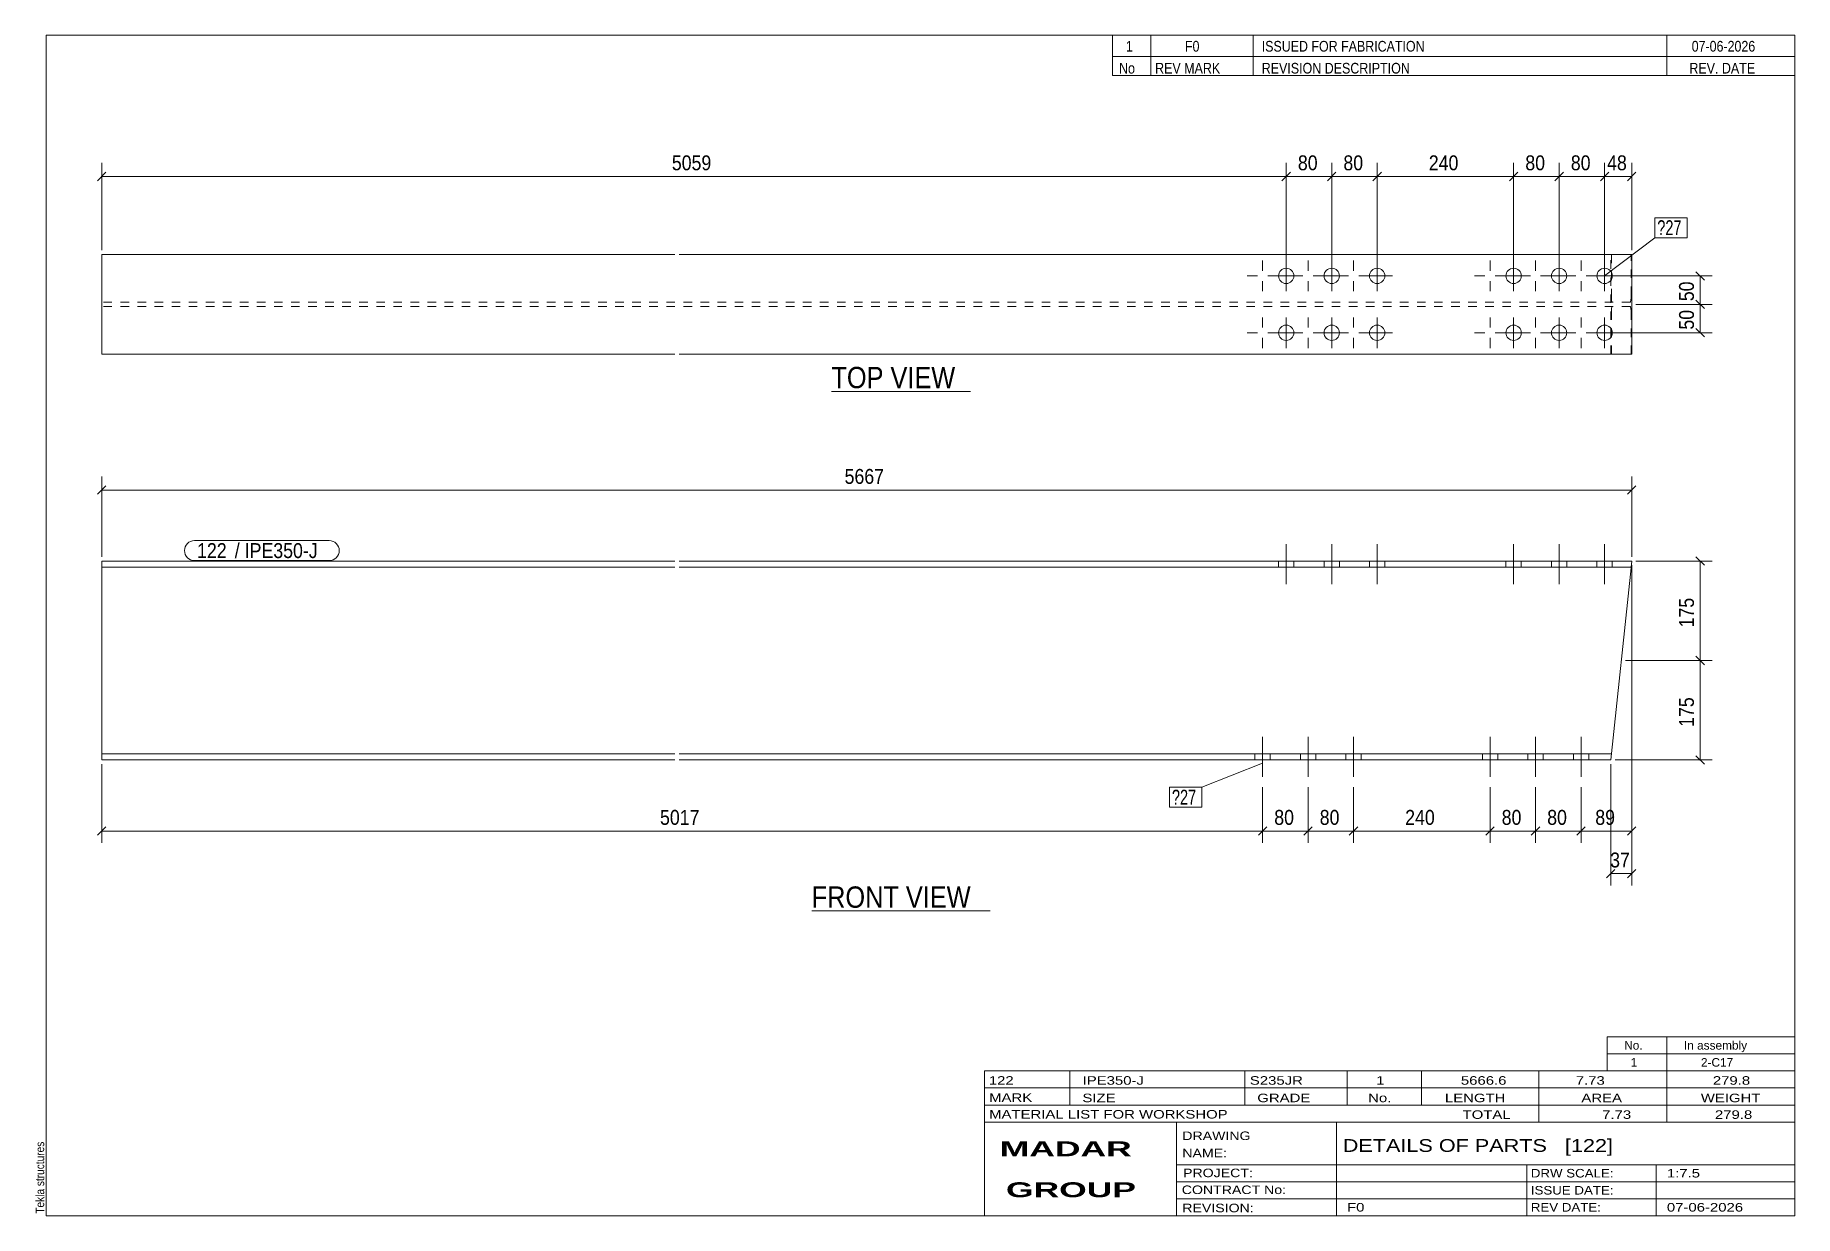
# Model space of a CAD drawing. Header units: millimetres. Extents: x 2 to 415, y 5 to 282.
import ezdxf

# ---------------------------------------------------------------- set-up
doc = ezdxf.new("R2010")
doc.units = ezdxf.units.MM
doc.linetypes.add('XKITLINE00', pattern=[0])
doc.linetypes.add('XKITLINE02', pattern=[4, 2, -2])
for name, color, linetype, lineweight in [('Bolt', 3, 'Continuous', 0), ('BoltMark', 7, 'Continuous', 0), ('Dimensions', 7, 'Continuous', 0), ('DrawingSheet', 5, 'Continuous', 0), ('OtherObjectType', 7, 'Continuous', 0), ('Part', 2, 'Continuous', 0), ('PartMark', 7, 'Continuous', 0)]:
    doc.layers.add(name, color=color, linetype=linetype, lineweight=lineweight)
doc.styles.add('ARIAL', font='ARIAL.TTF')
doc.styles.add('ARIAL_BOLD', font='ARIALBD.TTF')
doc.styles.add('ARIAL_NARROW', font='ARIALN.TTF')

# ---------------------------------------------------------------- blocks, each defined once
blk = doc.blocks.new('*A1')
at = {"layer": 'Bolt', "color": 3, "linetype": 'XKITLINE00', "lineweight": 0}
for p, q in [((290.2, 117.35), (290.2, 108.02)), ((290.2, 117.35), (290.2, 108.02)), ((300.87, 117.35), (300.87, 108.02)), ((300.87, 117.35), (300.87, 108.02)), ((311.53, 117.35), (311.53, 108.02)), ((311.53, 117.35), (311.53, 108.02)), ((343.53, 117.35), (343.53, 108.02)), ((343.53, 117.35), (343.53, 108.02)), ((354.2, 117.35), (354.2, 108.02)), ((354.2, 117.35), (354.2, 108.02)), ((364.87, 117.35), (364.87, 108.02)), ((364.87, 117.35), (364.87, 108.02)), ((288.4, 113.42), (288.4, 111.95)), ((288.4, 113.42), (288.4, 111.95)), ((292, 113.42), (292, 111.95)), ((292, 113.42), (292, 111.95)), ((299.07, 113.42), (299.07, 111.95)), ((299.07, 113.42), (299.07, 111.95)), ((302.67, 113.42), (302.67, 111.95)), ((302.67, 113.42), (302.67, 111.95)), ((309.73, 113.42), (309.73, 111.95)), ((309.73, 113.42), (309.73, 111.95)), ((313.33, 113.42), (313.33, 111.95)), ((313.33, 113.42), (313.33, 111.95)), ((341.73, 113.42), (341.73, 111.95)), ((341.73, 113.42), (341.73, 111.95)), ((345.33, 113.42), (345.33, 111.95)), ((345.33, 113.42), (345.33, 111.95)), ((352.4, 113.42), (352.4, 111.95)), ((352.4, 113.42), (352.4, 111.95)), ((356, 113.42), (356, 111.95)), ((356, 113.42), (356, 111.95)), ((363.07, 113.42), (363.07, 111.95)), ((363.07, 113.42), (363.07, 111.95)), ((366.67, 113.42), (366.67, 111.95)), ((366.67, 113.42), (366.67, 111.95))]:
    blk.add_line(p, q, dxfattribs=at)
blk = doc.blocks.new('*A2')
at = {"layer": 'Bolt', "color": 3, "linetype": 'XKITLINE00', "lineweight": 0}
for p, q in [((295.74, 153.22), (295.74, 162.55)), ((295.74, 153.22), (295.74, 162.55)), ((306.41, 153.22), (306.41, 162.55)), ((306.41, 153.22), (306.41, 162.55)), ((317.07, 153.22), (317.07, 162.55)), ((317.07, 153.22), (317.07, 162.55)), ((349.07, 153.22), (349.07, 162.55)), ((349.07, 153.22), (349.07, 162.55)), ((359.74, 153.22), (359.74, 162.55)), ((359.74, 153.22), (359.74, 162.55)), ((370.41, 153.22), (370.41, 162.55)), ((370.41, 153.22), (370.41, 162.55)), ((293.94, 158.62), (293.94, 157.15)), ((293.94, 158.62), (293.94, 157.15)), ((297.54, 158.62), (297.54, 157.15)), ((297.54, 158.62), (297.54, 157.15)), ((304.61, 158.62), (304.61, 157.15)), ((304.61, 158.62), (304.61, 157.15)), ((308.21, 158.62), (308.21, 157.15)), ((308.21, 158.62), (308.21, 157.15)), ((315.27, 158.62), (315.27, 157.15)), ((315.27, 158.62), (315.27, 157.15)), ((318.87, 158.62), (318.87, 157.15)), ((318.87, 158.62), (318.87, 157.15)), ((347.27, 158.62), (347.27, 157.15)), ((347.27, 158.62), (347.27, 157.15)), ((350.87, 158.62), (350.87, 157.15)), ((350.87, 158.62), (350.87, 157.15)), ((357.94, 158.62), (357.94, 157.15)), ((357.94, 158.62), (357.94, 157.15)), ((361.54, 158.62), (361.54, 157.15)), ((361.54, 158.62), (361.54, 157.15)), ((368.61, 158.62), (368.61, 157.15)), ((368.61, 158.62), (368.61, 157.15)), ((372.21, 158.62), (372.21, 157.15)), ((372.21, 158.62), (372.21, 157.15))]:
    blk.add_line(p, q, dxfattribs=at)
blk = doc.blocks.new('*A3')
at = {"layer": 'Part', "color": 2, "linetype": 'XKITLINE00', "lineweight": 0}
for p, q in [((18, 111.95), (18, 158.62)), ((18, 158.62), (152.4, 158.62)), ((152.4, 157.15), (18, 157.15)), ((153.4, 158.62), (376.76, 158.62)), ((376.6, 157.15), (153.4, 157.15)), ((376.59, 157.02), (371.84, 111.95)), ((376.6, 157.15), (376.59, 157.02)), ((376.76, 158.62), (376.6, 157.15)), ((152.4, 113.42), (18, 113.42)), ((152.4, 111.95), (18, 111.95)), ((371.99, 113.42), (153.4, 113.42)), ((371.84, 111.95), (153.4, 111.95))]:
    blk.add_line(p, q, dxfattribs=at)
at = {"layer": 'Part', "color": 7, "linetype": 'XKITLINE02', "lineweight": 0}
blk.add_line((372, 113.55), (371.99, 113.42), dxfattribs=at)
blk = doc.blocks.new('*A4')
at = {"layer": 'Bolt', "color": 3, "linetype": 'XKITLINE00', "lineweight": 0}
for p, q in [((290.2, 229.12), (290.2, 226.72)), ((300.87, 229.12), (300.87, 226.72)), ((311.53, 229.12), (311.53, 226.72)), ((343.53, 229.12), (343.53, 226.72)), ((354.2, 229.12), (354.2, 226.72)), ((364.87, 229.12), (364.87, 226.72)), ((286.6, 225.52), (289, 225.52)), ((290.2, 221.92), (290.2, 224.31)), ((293.8, 225.52), (291.4, 225.52)), ((297.27, 225.52), (299.66, 225.52)), ((300.87, 221.92), (300.87, 224.31)), ((304.47, 225.52), (302.07, 225.52)), ((307.93, 225.52), (310.33, 225.52)), ((311.53, 221.92), (311.53, 224.31)), ((315.13, 225.52), (312.74, 225.52)), ((339.93, 225.52), (342.33, 225.52)), ((343.53, 221.92), (343.53, 224.31)), ((347.13, 225.52), (344.74, 225.52)), ((350.6, 225.52), (353, 225.52)), ((354.2, 221.92), (354.2, 224.31)), ((357.8, 225.52), (355.4, 225.52)), ((361.27, 225.52), (363.66, 225.52)), ((364.87, 221.92), (364.87, 224.31)), ((368.47, 225.52), (366.07, 225.52)), ((290.2, 215.78), (290.2, 213.39)), ((300.87, 215.78), (300.87, 213.39)), ((311.53, 215.78), (311.53, 213.39)), ((343.53, 215.78), (343.53, 213.39)), ((354.2, 215.78), (354.2, 213.39)), ((364.87, 215.78), (364.87, 213.39)), ((286.6, 212.18), (289, 212.18)), ((290.2, 208.58), (290.2, 210.98)), ((293.8, 212.18), (291.4, 212.18)), ((297.27, 212.18), (299.66, 212.18)), ((300.87, 208.58), (300.87, 210.98)), ((304.47, 212.18), (302.07, 212.18)), ((307.93, 212.18), (310.33, 212.18)), ((311.53, 208.58), (311.53, 210.98)), ((315.13, 212.18), (312.74, 212.18)), ((339.93, 212.18), (342.33, 212.18)), ((343.53, 208.58), (343.53, 210.98)), ((347.13, 212.18), (344.74, 212.18)), ((350.6, 212.18), (353, 212.18)), ((354.2, 208.58), (354.2, 210.98)), ((357.8, 212.18), (355.4, 212.18)), ((361.27, 212.18), (363.66, 212.18)), ((364.87, 208.58), (364.87, 210.98)), ((368.47, 212.18), (366.07, 212.18))]:
    blk.add_line(p, q, dxfattribs=at)
blk = doc.blocks.new('*A5')
at = {"layer": 'Bolt', "color": 3, "linetype": 'XKITLINE00', "lineweight": 0}
for p, q in [((295.74, 229.12), (295.74, 221.92)), ((306.41, 229.12), (306.41, 221.92)), ((317.07, 229.12), (317.07, 221.92)), ((349.07, 229.12), (349.07, 221.92)), ((359.74, 229.12), (359.74, 221.92)), ((370.41, 229.12), (370.41, 221.92)), ((292.14, 225.52), (299.34, 225.52)), ((302.81, 225.52), (310.01, 225.52)), ((313.47, 225.52), (320.67, 225.52)), ((345.47, 225.52), (352.67, 225.52)), ((356.14, 225.52), (363.34, 225.52)), ((366.81, 225.52), (374.01, 225.52)), ((295.74, 215.78), (295.74, 208.58)), ((306.41, 215.78), (306.41, 208.58)), ((317.07, 215.78), (317.07, 208.58)), ((349.07, 215.78), (349.07, 208.58)), ((359.74, 215.78), (359.74, 208.58)), ((370.41, 215.78), (370.41, 208.58)), ((292.14, 212.18), (299.34, 212.18)), ((302.81, 212.18), (310.01, 212.18)), ((313.47, 212.18), (320.67, 212.18)), ((345.47, 212.18), (352.67, 212.18)), ((356.14, 212.18), (363.34, 212.18)), ((366.81, 212.18), (374.01, 212.18))]:
    blk.add_line(p, q, dxfattribs=at)
for centre in [(295.74, 225.52), (306.41, 225.52), (317.07, 225.52), (349.07, 225.52), (359.74, 225.52), (370.41, 225.52), (295.74, 212.18), (306.41, 212.18), (317.07, 212.18), (349.07, 212.18), (359.74, 212.18), (370.41, 212.18)]:
    blk.add_circle(centre, 1.8, dxfattribs=at)
blk = doc.blocks.new('*A6')
at = {"layer": 'Part', "color": 2, "linetype": 'XKITLINE00', "lineweight": 0}
for p, q in [((18, 207.18), (18, 230.52)), ((152.4, 230.52), (18, 230.52)), ((376.76, 230.52), (153.4, 230.52)), ((376.76, 207.18), (376.76, 230.52)), ((18, 207.18), (152.4, 207.18)), ((153.4, 207.18), (376.76, 207.18))]:
    blk.add_line(p, q, dxfattribs=at)
at = {"layer": 'Part', "color": 7, "linetype": 'XKITLINE02', "lineweight": 0}
for p, q in [((371.84, 207.18), (371.84, 230.52)), ((371.99, 230.52), (371.99, 221.05)), ((376.6, 221.05), (376.6, 230.52)), ((152.4, 219.32), (18, 219.32)), ((376.42, 219.32), (153.4, 219.32)), ((371.99, 221.05), (372, 220.39)), ((372, 220.39), (372.04, 219.82)), ((372.04, 219.82), (372.1, 219.45)), ((372.1, 219.45), (372.17, 219.32)), ((376.42, 219.32), (376.49, 219.45)), ((376.49, 219.45), (376.55, 219.82)), ((376.55, 219.82), (376.59, 220.39)), ((376.59, 220.39), (376.6, 221.05)), ((152.4, 218.38), (18, 218.38)), ((376.42, 218.38), (153.4, 218.38)), ((372, 217.31), (371.99, 216.65)), ((371.99, 207.18), (371.99, 216.65)), ((372.04, 217.88), (372, 217.31)), ((372.1, 218.25), (372.04, 217.88)), ((372.17, 218.38), (372.1, 218.25)), ((376.49, 218.25), (376.42, 218.38)), ((376.55, 217.88), (376.49, 218.25)), ((376.59, 217.31), (376.55, 217.88)), ((376.6, 216.65), (376.59, 217.31)), ((376.6, 207.18), (376.6, 216.65))]:
    blk.add_line(p, q, dxfattribs=at)
blk = doc.blocks.new('*A7')
at = {"layer": 'DrawingSheet', "color": 5, "linetype": 'XKITLINE00', "lineweight": 0}
for p, q in [((415, 282), (5, 282)), ((5, 282), (5, 5)), ((415, 5), (415, 282)), ((5, 5), (415, 5))]:
    blk.add_line(p, q, dxfattribs=at)
at = {"layer": 'DrawingSheet', "color": 5, "style": 'ARIAL', "width": 0.85}
blk.add_text('Tekla structures', height=2, rotation=90, dxfattribs=at).set_placement((4.5, 5.5))
blk = doc.blocks.new('*A8')
at = {"layer": 'OtherObjectType', "color": 7, "linetype": 'XKITLINE00', "lineweight": 0}
for p, q in [((371, 47), (415, 47)), ((371, 43), (371, 47)), ((385, 43), (385, 47)), ((415, 43), (415, 47)), ((371, 43), (415, 43)), ((371, 39), (371, 43)), ((385, 39), (385, 43)), ((415, 39), (415, 43)), ((371, 39), (415, 39))]:
    blk.add_line(p, q, dxfattribs=at)
at = {"layer": 'OtherObjectType', "color": 7, "style": 'ARIAL_NARROW', "width": 1.211571}
for s, p in [('No.', (375, 44)), ('In assembly', (389, 44)), ('1', (376.5, 40)), ('2-C17', (392.99, 40))]:
    blk.add_text(s, height=2, dxfattribs=at).set_placement(p)
blk = doc.blocks.new('*A9')
at = {"layer": 'OtherObjectType', "color": 7, "linetype": 'XKITLINE00', "lineweight": 0}
for p, q in [((255, 282), (415, 282)), ((415, 282), (255, 282)), ((255, 282), (255, 277)), ((264, 282), (264, 277)), ((288, 282), (288, 277)), ((385, 282), (385, 277)), ((415, 282), (415, 277)), ((255, 277), (415, 277)), ((255, 277), (255, 272.5)), ((255, 277), (415, 277)), ((264, 277), (264, 272.5)), ((288, 277), (288, 272.5)), ((385, 277), (385, 272.5)), ((415, 277), (415, 272.5)), ((415, 272.5), (255, 272.5))]:
    blk.add_line(p, q, dxfattribs=at)
at = {"layer": 'OtherObjectType', "color": 7, "style": 'ARIAL_NARROW'}
for s, width, p in [('1', 1.017001, (258.16, 278.15)), ('F0', 1.017001, (272, 278.15)), ('ISSUED FOR FABRICATION', 1.017001, (290, 278.15)), ('07-06-2026', 1.017001, (390.82, 278.15)), ('No', 1.02, (256.54, 273)), ('REV MARK', 1.02, (265, 273)), ('REVISION DESCRIPTION', 1.02, (290, 273)), ('REV. DATE', 1.02, (390.28, 273))]:
    blk.add_text(s, height=2.5, dxfattribs=dict(at, width=width)).set_placement(p)
blk = doc.blocks.new('*A10')
at = {"layer": 'OtherObjectType', "color": 7, "linetype": 'XKITLINE00', "lineweight": 0}
for p, q in [((225, 39), (415, 39)), ((225, 39), (225, 35)), ((225, 39), (415, 39)), ((245, 35), (245, 39)), ((286, 35), (286, 39)), ((310, 35), (310, 39)), ((327.5, 35), (327.5, 39)), ((355, 35), (355, 39)), ((385, 35), (385, 39)), ((415, 35), (415, 39)), ((225, 35), (415, 35)), ((225, 35), (225, 5)), ((225, 35), (415, 35)), ((245, 31), (245, 35)), ((286, 31), (286, 35)), ((310, 31), (310, 35)), ((327.5, 31), (327.5, 35)), ((355, 31), (355, 35)), ((385, 31), (385, 35)), ((415, 31), (415, 35)), ((225, 31), (415, 31)), ((355, 27), (355, 31)), ((385, 27), (385, 31)), ((415, 27), (415, 31)), ((225, 27), (415, 27)), ((270, 21), (270, 27)), ((307.5, 17), (307.5, 27)), ((415, 21), (415, 27)), ((270, 21), (270, 5)), ((415, 17), (415, 21)), ((270, 17), (415, 17)), ((307.5, 5), (307.5, 17)), ((352.16, 13), (352.16, 17)), ((382.5, 5), (382.5, 17)), ((415, 13), (415, 17)), ((270, 13), (415, 13)), ((352.16, 5), (352.16, 13)), ((415, 9), (415, 13)), ((270, 9), (415, 9)), ((415, 5), (415, 9)), ((225, 5), (415, 5)), ((262.5, 5), (415, 5))]:
    blk.add_line(p, q, dxfattribs=at)
at = {"layer": 'OtherObjectType', "color": 7, "style": 'ARIAL_NARROW'}
for s, height, width, p in [('122', 2, 1.525501, (226.01, 35.76)), ('IPE350-J', 2, 1.525501, (248, 35.76)), ('S235JR', 2, 1.525501, (287.22, 35.76)), ('1', 2, 1.525501, (316.82, 35.76)), ('5666.6', 2, 1.525501, (336.7, 35.76)), ('7.73', 2, 1.525501, (363.64, 35.76)), ('279.8', 2, 1.525501, (395.78, 35.76)), ('MARK', 2, 1.525501, (226.08, 31.73)), ('SIZE', 2, 1.525501, (247.96, 31.66)), ('GRADE', 2, 1.525501, (288.96, 31.66)), ('No.', 2, 1.525501, (314.96, 31.66)), ('LENGTH', 2, 1.525501, (332.96, 31.66)), ('AREA', 2, 1.525501, (364.96, 31.66)), ('WEIGHT', 2, 1.525501, (392.96, 31.66)), ('MATERIAL LIST FOR WORKSHOP', 2, 1.525501, (226.08, 27.82)), ('TOTAL', 2, 1.525501, (337.1, 27.75)), ('7.73', 2, 1.525501, (369.83, 27.75)), ('279.8', 2, 1.525501, (396.27, 27.75)), ('DRAWING', 2, 1.445, (271.38, 22.78)), ('NAME:', 2, 1.445, (271.38, 18.72)), ('DETAILS OF PARTS   [122]', 3, 1.474651, (309, 20)), ('PROJECT:', 2, 1.445, (271.55, 14.07)), ('DRW SCALE:', 2, 1.36, (353.1, 14)), ('1:7.5', 2, 1.525501, (385, 14)), ('CONTRACT No:', 2, 1.445, (271.25, 10.11)), ('ISSUE DATE:', 2, 1.36, (353.1, 10)), ('REVISION:', 2, 1.445, (271.38, 5.84)), ('F0', 2, 1.525501, (310, 6)), ('REV DATE:', 2, 1.36, (353.1, 6)), ('07-06-2026', 2, 1.525501, (385, 6))]:
    blk.add_text(s, height=height, dxfattribs=dict(at, width=width)).set_placement(p)
at = {"layer": 'OtherObjectType', "color": 1, "style": 'ARIAL_BOLD', "width": 1.7}
for s, p in [('MADAR ', (228.58, 18.97)), ('GROUP', (230.03, 9.37))]:
    blk.add_text(s, height=3.5, dxfattribs=at).set_placement(p)
blk = doc.blocks.new('*A11')
at = {"layer": 'Dimensions', "color": 7, "linetype": 'XKITLINE00', "lineweight": 0}
for p, q in [((391.81, 136.27), (393.79, 134.29)), ((375.3, 135.28), (395.6, 135.28)), ((392.8, 111.95), (392.8, 135.28)), ((372.84, 111.95), (395.6, 111.95)), ((391.81, 112.94), (393.79, 110.96))]:
    blk.add_line(p, q, dxfattribs=at)
at = {"layer": 'Dimensions', "color": 3}
for p in [(392.8, 135.28), (392.8, 111.95)]:
    blk.add_point(p, dxfattribs=at)
at = {"layer": 'Dimensions', "color": 3, "style": 'ARIAL', "width": 0.85}
blk.add_text('175', height=3.5, rotation=90.0002, dxfattribs=at).set_placement((391.35, 119.72))
blk = doc.blocks.new('*A12')
at = {"layer": 'Dimensions', "color": 7, "linetype": 'XKITLINE00', "lineweight": 0}
for p, q in [((377.76, 158.62), (395.6, 158.62)), ((391.81, 159.61), (393.79, 157.63)), ((392.8, 135.28), (392.8, 158.62)), ((391.81, 136.27), (393.79, 134.29)), ((375.3, 135.28), (395.6, 135.28))]:
    blk.add_line(p, q, dxfattribs=at)
at = {"layer": 'Dimensions', "color": 3}
for p in [(392.8, 158.62), (392.8, 135.28)]:
    blk.add_point(p, dxfattribs=at)
at = {"layer": 'Dimensions', "color": 3, "style": 'ARIAL', "width": 0.85}
blk.add_text('175', height=3.5, rotation=90.0002, dxfattribs=at).set_placement((391.35, 143.06))
blk = doc.blocks.new('*A13')
at = {"layer": 'Dimensions', "color": 7, "linetype": 'XKITLINE00', "lineweight": 0}
for p, q in [((18, 159.62), (18, 178.48)), ((376.76, 159.62), (376.76, 178.48)), ((18.99, 176.27), (17.01, 174.29)), ((18, 175.28), (376.76, 175.28)), ((377.75, 176.27), (375.77, 174.29))]:
    blk.add_line(p, q, dxfattribs=at)
at = {"layer": 'Dimensions', "color": 3}
for p in [(18, 175.28), (376.76, 175.28)]:
    blk.add_point(p, dxfattribs=at)
at = {"layer": 'Dimensions', "color": 3, "style": 'ARIAL', "width": 0.85}
blk.add_text('5667', height=3.5, dxfattribs=at).set_placement((192.19, 176.73))
blk = doc.blocks.new('*A14')
at = {"layer": 'Dimensions', "color": 7, "linetype": 'XKITLINE00', "lineweight": 0}
for p, q in [((376.76, 157.62), (376.76, 82.48)), ((371.84, 110.95), (371.84, 82.48)), ((372.83, 86.27), (370.85, 84.29)), ((371.84, 85.28), (376.76, 85.28)), ((377.75, 86.27), (375.77, 84.29))]:
    blk.add_line(p, q, dxfattribs=at)
at = {"layer": 'Dimensions', "color": 3}
for p in [(371.84, 85.28), (376.76, 85.28)]:
    blk.add_point(p, dxfattribs=at)
at = {"layer": 'Dimensions', "color": 3, "style": 'ARIAL', "width": 0.85}
blk.add_text('37', height=3.5, dxfattribs=at).set_placement((371.7, 86.73))
blk = doc.blocks.new('*A15')
at = {"layer": 'Dimensions', "color": 7, "linetype": 'XKITLINE00', "lineweight": 0}
for p, q in [((18, 110.95), (18, 92.48)), ((290.2, 105.55), (290.2, 92.48)), ((18.99, 96.27), (17.01, 94.29)), ((18, 95.28), (290.2, 95.28)), ((291.19, 96.27), (289.21, 94.29))]:
    blk.add_line(p, q, dxfattribs=at)
at = {"layer": 'Dimensions', "color": 3}
for p in [(18, 95.28), (290.2, 95.28)]:
    blk.add_point(p, dxfattribs=at)
at = {"layer": 'Dimensions', "color": 3, "style": 'ARIAL', "width": 0.85}
blk.add_text('5017', height=3.5, dxfattribs=at).set_placement((148.91, 96.73))
blk = doc.blocks.new('*A16')
at = {"layer": 'Dimensions', "color": 7, "linetype": 'XKITLINE00', "lineweight": 0}
for p, q in [((290.2, 105.55), (290.2, 92.48)), ((300.87, 105.55), (300.87, 92.48)), ((291.19, 96.27), (289.21, 94.29)), ((290.2, 95.28), (300.87, 95.28)), ((301.86, 96.27), (299.88, 94.29))]:
    blk.add_line(p, q, dxfattribs=at)
at = {"layer": 'Dimensions', "color": 3}
for p in [(290.2, 95.28), (300.87, 95.28)]:
    blk.add_point(p, dxfattribs=at)
at = {"layer": 'Dimensions', "color": 3, "style": 'ARIAL', "width": 0.85}
blk.add_text('80', height=3.5, dxfattribs=at).set_placement((292.94, 96.73))
blk = doc.blocks.new('*A17')
at = {"layer": 'Dimensions', "color": 7, "linetype": 'XKITLINE00', "lineweight": 0}
for p, q in [((300.87, 105.55), (300.87, 92.48)), ((311.53, 105.55), (311.53, 92.48)), ((301.86, 96.27), (299.88, 94.29)), ((300.87, 95.28), (311.53, 95.28)), ((312.52, 96.27), (310.54, 94.29))]:
    blk.add_line(p, q, dxfattribs=at)
at = {"layer": 'Dimensions', "color": 3}
for p in [(300.87, 95.28), (311.53, 95.28)]:
    blk.add_point(p, dxfattribs=at)
at = {"layer": 'Dimensions', "color": 3, "style": 'ARIAL', "width": 0.85}
blk.add_text('80', height=3.5, dxfattribs=at).set_placement((303.6, 96.73))
blk = doc.blocks.new('*A18')
at = {"layer": 'Dimensions', "color": 7, "linetype": 'XKITLINE00', "lineweight": 0}
for p, q in [((311.53, 105.55), (311.53, 92.48)), ((343.53, 105.55), (343.53, 92.48)), ((312.52, 96.27), (310.54, 94.29)), ((311.53, 95.28), (343.53, 95.28)), ((344.52, 96.27), (342.54, 94.29))]:
    blk.add_line(p, q, dxfattribs=at)
at = {"layer": 'Dimensions', "color": 3}
for p in [(311.53, 95.28), (343.53, 95.28)]:
    blk.add_point(p, dxfattribs=at)
at = {"layer": 'Dimensions', "color": 3, "style": 'ARIAL', "width": 0.85}
blk.add_text('240', height=3.5, dxfattribs=at).set_placement((323.64, 96.73))
blk = doc.blocks.new('*A19')
at = {"layer": 'Dimensions', "color": 7, "linetype": 'XKITLINE00', "lineweight": 0}
for p, q in [((343.53, 105.55), (343.53, 92.48)), ((354.2, 105.55), (354.2, 92.48)), ((344.52, 96.27), (342.54, 94.29)), ((343.53, 95.28), (354.2, 95.28)), ((355.19, 96.27), (353.21, 94.29))]:
    blk.add_line(p, q, dxfattribs=at)
at = {"layer": 'Dimensions', "color": 3}
for p in [(343.53, 95.28), (354.2, 95.28)]:
    blk.add_point(p, dxfattribs=at)
at = {"layer": 'Dimensions', "color": 3, "style": 'ARIAL', "width": 0.85}
blk.add_text('80', height=3.5, dxfattribs=at).set_placement((346.27, 96.73))
blk = doc.blocks.new('*A20')
at = {"layer": 'Dimensions', "color": 7, "linetype": 'XKITLINE00', "lineweight": 0}
for p, q in [((354.2, 105.55), (354.2, 92.48)), ((364.87, 105.55), (364.87, 92.48)), ((355.19, 96.27), (353.21, 94.29)), ((354.2, 95.28), (364.87, 95.28)), ((365.86, 96.27), (363.88, 94.29))]:
    blk.add_line(p, q, dxfattribs=at)
at = {"layer": 'Dimensions', "color": 3}
for p in [(354.2, 95.28), (364.87, 95.28)]:
    blk.add_point(p, dxfattribs=at)
at = {"layer": 'Dimensions', "color": 3, "style": 'ARIAL', "width": 0.85}
blk.add_text('80', height=3.5, dxfattribs=at).set_placement((356.94, 96.73))
blk = doc.blocks.new('*A21')
at = {"layer": 'Dimensions', "color": 7, "linetype": 'XKITLINE00', "lineweight": 0}
for p, q in [((376.76, 157.62), (376.76, 92.48)), ((364.87, 105.55), (364.87, 92.48)), ((365.86, 96.27), (363.88, 94.29)), ((364.87, 95.28), (376.76, 95.28)), ((377.75, 96.27), (375.77, 94.29))]:
    blk.add_line(p, q, dxfattribs=at)
at = {"layer": 'Dimensions', "color": 3}
for p in [(364.87, 95.28), (376.76, 95.28)]:
    blk.add_point(p, dxfattribs=at)
at = {"layer": 'Dimensions', "color": 3, "style": 'ARIAL', "width": 0.85}
blk.add_text('89', height=3.5, dxfattribs=at).set_placement((368.22, 96.73))
blk = doc.blocks.new('*A22')
at = {"layer": 'BoltMark', "color": 7, "linetype": 'XKITLINE00', "lineweight": 0}
for p, q in [((290.2, 111.22), (275.92, 105.57)), ((268.34, 105.57), (275.92, 105.57)), ((268.34, 100.87), (268.34, 105.57)), ((275.92, 100.87), (275.92, 105.57)), ((268.34, 100.87), (275.92, 100.87))]:
    blk.add_line(p, q, dxfattribs=at)
at = {"layer": 'BoltMark', "color": 3, "style": 'ARIAL_NARROW', "width": 0.85}
blk.add_text('?27', height=3.5, dxfattribs=at).set_placement((268.94, 101.47))
blk = doc.blocks.new('*A23')
at = {"layer": 'PartMark', "color": 7, "linetype": 'XKITLINE00', "lineweight": 0}
for p, q in [((39.75, 163.42), (71.34, 163.42)), ((39.75, 158.72), (71.34, 158.72))]:
    blk.add_line(p, q, dxfattribs=at)
for centre, start, end in [((39.75, 161.07), 90, 270), ((71.34, 161.07), 270, 90)]:
    blk.add_arc(centre, 2.35, start, end, dxfattribs=at)
at = {"layer": 'PartMark', "color": 1, "style": 'ARIAL', "width": 0.85}
blk.add_text('122', height=3.5, dxfattribs=at).set_placement((40.35, 159.32))
at = {"layer": 'PartMark', "color": 3, "style": 'ARIAL', "width": 0.85}
for s, p in [('/', (49.19, 159.32)), ('IPE350-J', (51.53, 159.32))]:
    blk.add_text(s, height=3.5, dxfattribs=at).set_placement(p)
blk = doc.blocks.new('*A24')
at = {"layer": 'OtherObjectType', "color": 7, "linetype": 'XKITLINE00', "lineweight": 0}
blk.add_line((184.47, 76.53), (226.33, 76.53), dxfattribs=at)
at = {"layer": 'OtherObjectType', "color": 3, "style": 'ARIAL', "width": 0.85}
blk.add_text('FRONT VIEW', height=5, dxfattribs=at).set_placement((184.47, 77.28))
blk = doc.blocks.new('*A25')
at = {"layer": 'Dimensions', "color": 7, "linetype": 'XKITLINE00', "lineweight": 0}
for p, q in [((377.76, 218.85), (395.6, 218.85)), ((391.81, 219.84), (393.79, 217.86)), ((392.8, 212.18), (392.8, 218.85)), ((371.41, 212.18), (395.6, 212.18)), ((391.81, 213.17), (393.79, 211.19))]:
    blk.add_line(p, q, dxfattribs=at)
at = {"layer": 'Dimensions', "color": 3}
for p in [(392.8, 218.85), (392.8, 212.18)]:
    blk.add_point(p, dxfattribs=at)
at = {"layer": 'Dimensions', "color": 3, "style": 'ARIAL', "width": 0.85}
blk.add_text('50', height=3.5, rotation=90.0002, dxfattribs=at).set_placement((391.35, 212.92))
blk = doc.blocks.new('*A26')
at = {"layer": 'Dimensions', "color": 7, "linetype": 'XKITLINE00', "lineweight": 0}
for p, q in [((371.41, 225.52), (395.6, 225.52)), ((391.81, 226.51), (393.79, 224.53)), ((392.8, 218.85), (392.8, 225.52)), ((377.76, 218.85), (395.6, 218.85)), ((391.81, 219.84), (393.79, 217.86))]:
    blk.add_line(p, q, dxfattribs=at)
at = {"layer": 'Dimensions', "color": 3}
for p in [(392.8, 225.52), (392.8, 218.85)]:
    blk.add_point(p, dxfattribs=at)
at = {"layer": 'Dimensions', "color": 3, "style": 'ARIAL', "width": 0.85}
blk.add_text('50', height=3.5, rotation=90.0002, dxfattribs=at).set_placement((391.35, 219.59))
blk = doc.blocks.new('*A27')
at = {"layer": 'Dimensions', "color": 7, "linetype": 'XKITLINE00', "lineweight": 0}
for p, q in [((18, 231.52), (18, 252.05)), ((295.74, 226.52), (295.74, 252.05)), ((18.99, 249.84), (17.01, 247.86)), ((18, 248.85), (295.74, 248.85)), ((296.73, 249.84), (294.75, 247.86))]:
    blk.add_line(p, q, dxfattribs=at)
at = {"layer": 'Dimensions', "color": 3}
for p in [(18, 248.85), (295.74, 248.85)]:
    blk.add_point(p, dxfattribs=at)
at = {"layer": 'Dimensions', "color": 3, "style": 'ARIAL', "width": 0.85}
blk.add_text('5059', height=3.5, dxfattribs=at).set_placement((151.68, 250.3))
blk = doc.blocks.new('*A28')
at = {"layer": 'Dimensions', "color": 7, "linetype": 'XKITLINE00', "lineweight": 0}
for p, q in [((295.74, 226.52), (295.74, 252.05)), ((306.41, 226.52), (306.41, 252.05)), ((296.73, 249.84), (294.75, 247.86)), ((295.74, 248.85), (306.41, 248.85)), ((307.4, 249.84), (305.42, 247.86))]:
    blk.add_line(p, q, dxfattribs=at)
at = {"layer": 'Dimensions', "color": 3}
for p in [(295.74, 248.85), (306.41, 248.85)]:
    blk.add_point(p, dxfattribs=at)
at = {"layer": 'Dimensions', "color": 3, "style": 'ARIAL', "width": 0.85}
blk.add_text('80', height=3.5, dxfattribs=at).set_placement((298.48, 250.3))
blk = doc.blocks.new('*A29')
at = {"layer": 'Dimensions', "color": 7, "linetype": 'XKITLINE00', "lineweight": 0}
for p, q in [((306.41, 226.52), (306.41, 252.05)), ((317.07, 226.52), (317.07, 252.05)), ((307.4, 249.84), (305.42, 247.86)), ((306.41, 248.85), (317.07, 248.85)), ((318.06, 249.84), (316.08, 247.86))]:
    blk.add_line(p, q, dxfattribs=at)
at = {"layer": 'Dimensions', "color": 3}
for p in [(306.41, 248.85), (317.07, 248.85)]:
    blk.add_point(p, dxfattribs=at)
at = {"layer": 'Dimensions', "color": 3, "style": 'ARIAL', "width": 0.85}
blk.add_text('80', height=3.5, dxfattribs=at).set_placement((309.15, 250.3))
blk = doc.blocks.new('*A30')
at = {"layer": 'Dimensions', "color": 7, "linetype": 'XKITLINE00', "lineweight": 0}
for p, q in [((317.07, 226.52), (317.07, 252.05)), ((349.07, 226.52), (349.07, 252.05)), ((318.06, 249.84), (316.08, 247.86)), ((317.07, 248.85), (349.07, 248.85)), ((350.06, 249.84), (348.08, 247.86))]:
    blk.add_line(p, q, dxfattribs=at)
at = {"layer": 'Dimensions', "color": 3}
for p in [(317.07, 248.85), (349.07, 248.85)]:
    blk.add_point(p, dxfattribs=at)
at = {"layer": 'Dimensions', "color": 3, "style": 'ARIAL', "width": 0.85}
blk.add_text('240', height=3.5, dxfattribs=at).set_placement((329.18, 250.3))
blk = doc.blocks.new('*A31')
at = {"layer": 'Dimensions', "color": 7, "linetype": 'XKITLINE00', "lineweight": 0}
for p, q in [((349.07, 226.52), (349.07, 252.05)), ((359.74, 226.52), (359.74, 252.05)), ((350.06, 249.84), (348.08, 247.86)), ((349.07, 248.85), (359.74, 248.85)), ((360.73, 249.84), (358.75, 247.86))]:
    blk.add_line(p, q, dxfattribs=at)
at = {"layer": 'Dimensions', "color": 3}
for p in [(349.07, 248.85), (359.74, 248.85)]:
    blk.add_point(p, dxfattribs=at)
at = {"layer": 'Dimensions', "color": 3, "style": 'ARIAL', "width": 0.85}
blk.add_text('80', height=3.5, dxfattribs=at).set_placement((351.81, 250.3))
blk = doc.blocks.new('*A32')
at = {"layer": 'Dimensions', "color": 7, "linetype": 'XKITLINE00', "lineweight": 0}
for p, q in [((359.74, 226.52), (359.74, 252.05)), ((370.41, 226.52), (370.41, 252.05)), ((360.73, 249.84), (358.75, 247.86)), ((359.74, 248.85), (370.41, 248.85)), ((371.4, 249.84), (369.42, 247.86))]:
    blk.add_line(p, q, dxfattribs=at)
at = {"layer": 'Dimensions', "color": 3}
for p in [(359.74, 248.85), (370.41, 248.85)]:
    blk.add_point(p, dxfattribs=at)
at = {"layer": 'Dimensions', "color": 3, "style": 'ARIAL', "width": 0.85}
blk.add_text('80', height=3.5, dxfattribs=at).set_placement((362.48, 250.3))
blk = doc.blocks.new('*A33')
at = {"layer": 'Dimensions', "color": 7, "linetype": 'XKITLINE00', "lineweight": 0}
for p, q in [((370.41, 226.52), (370.41, 252.05)), ((376.76, 231.52), (376.76, 252.05)), ((371.4, 249.84), (369.42, 247.86)), ((370.41, 248.85), (376.76, 248.85)), ((377.75, 249.84), (375.77, 247.86))]:
    blk.add_line(p, q, dxfattribs=at)
at = {"layer": 'Dimensions', "color": 3}
for p in [(370.41, 248.85), (376.76, 248.85)]:
    blk.add_point(p, dxfattribs=at)
at = {"layer": 'Dimensions', "color": 3, "style": 'ARIAL', "width": 0.85}
blk.add_text('48', height=3.5, dxfattribs=at).set_placement((370.99, 250.3))
blk = doc.blocks.new('*A34')
at = {"layer": 'BoltMark', "color": 7, "linetype": 'XKITLINE00', "lineweight": 0}
for p, q in [((382.15, 239.18), (389.73, 239.18)), ((382.15, 234.48), (382.15, 239.18)), ((389.73, 234.48), (389.73, 239.18)), ((370.41, 225.52), (382.15, 234.48)), ((382.15, 234.48), (389.73, 234.48))]:
    blk.add_line(p, q, dxfattribs=at)
at = {"layer": 'BoltMark', "color": 3, "style": 'ARIAL_NARROW', "width": 0.85}
blk.add_text('?27', height=3.5, dxfattribs=at).set_placement((382.75, 235.08))
blk = doc.blocks.new('*A35')
at = {"layer": 'OtherObjectType', "color": 7, "linetype": 'XKITLINE00', "lineweight": 0}
blk.add_line((189.1, 198.43), (221.7, 198.43), dxfattribs=at)
at = {"layer": 'OtherObjectType', "color": 3, "style": 'ARIAL', "width": 0.85}
blk.add_text('TOP VIEW', height=5, dxfattribs=at).set_placement((189.1, 199.18))

msp = doc.modelspace()

# ---------------------------------------------------------------- block references
at = {"lineweight": 0}
for name in ['*A7', '*A9', '*A27', '*A28', '*A29', '*A30', '*A31', '*A32', '*A33', '*A34', '*A6', '*A4', '*A5', '*A26', '*A25', '*A35', '*A13', '*A23', '*A2', '*A3', '*A21', '*A14', '*A12', '*A11', '*A1', '*A15', '*A22', '*A16', '*A17', '*A18', '*A19', '*A20', '*A24', '*A8', '*A10']:
    msp.add_blockref(name, (0, 0), dxfattribs=at)

doc.saveas('drawing.dxf')
